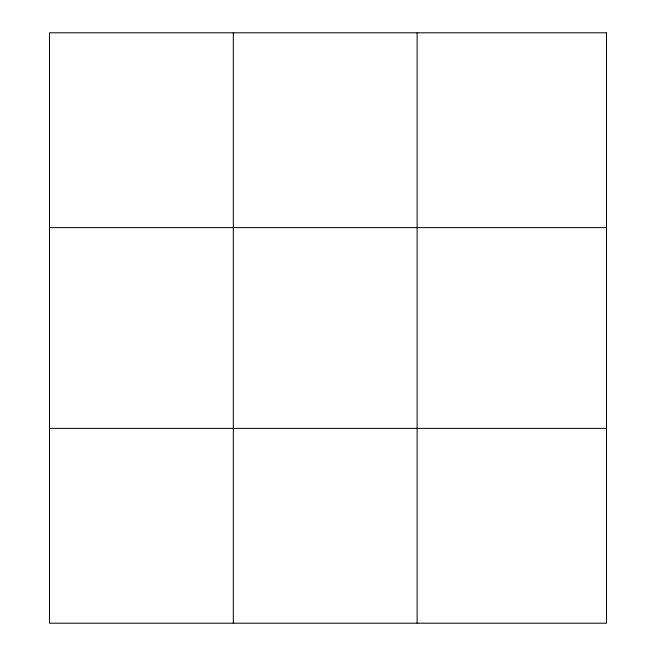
<?xml version="1.0" encoding="UTF-8"?>
<svg xmlns="http://www.w3.org/2000/svg" width="656" height="656" viewBox="0 0 656 656"><rect width="100%" height="100%" fill="white"/><g stroke="black" fill="none" stroke-linecap="round" stroke-linejoin="round"><path stroke-width="0.98" d="M233.306 623.2L233.306 32.8M417.126 623.2L417.126 32.8M49.487 227.632L606.513 227.632M49.487 428.368L606.513 428.368M606.513 32.8L606.513 623.2L49.487 623.2L49.487 32.8L606.513 32.8"/></g></svg>
